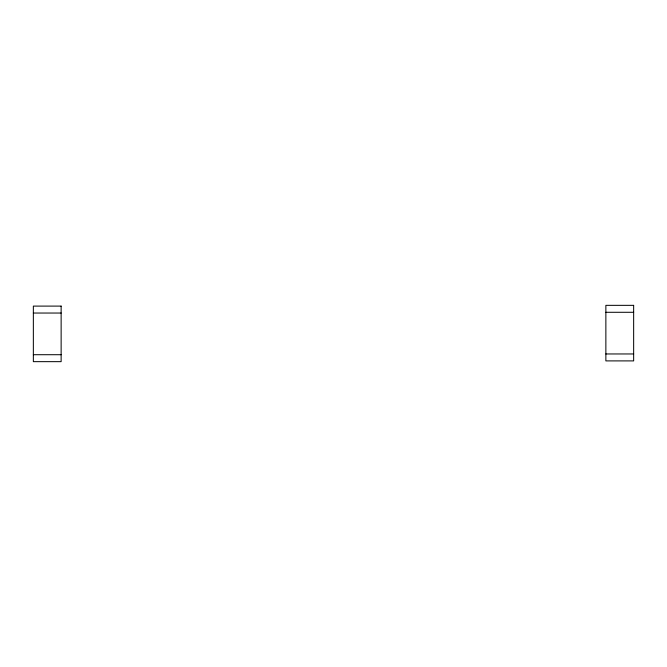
<?xml version="1.0" encoding="UTF-8"?>
<svg xmlns="http://www.w3.org/2000/svg" width="667" height="667" viewBox="0 0 667 667"><rect width="100%" height="100%" fill="white"/><g stroke="black" fill="none" stroke-linecap="round" stroke-linejoin="round"><path stroke-width="1" d="M605.869 312.289L633.65 312.289M33.35 313.04L61.131 313.04M605.869 353.96L633.65 353.96M33.35 354.711L61.131 354.711M633.65 305.344L605.869 305.344L605.869 360.897L633.65 360.897L633.65 305.344M61.131 306.103L33.35 306.103L33.35 361.656L61.131 361.656L61.131 306.103"/></g></svg>
